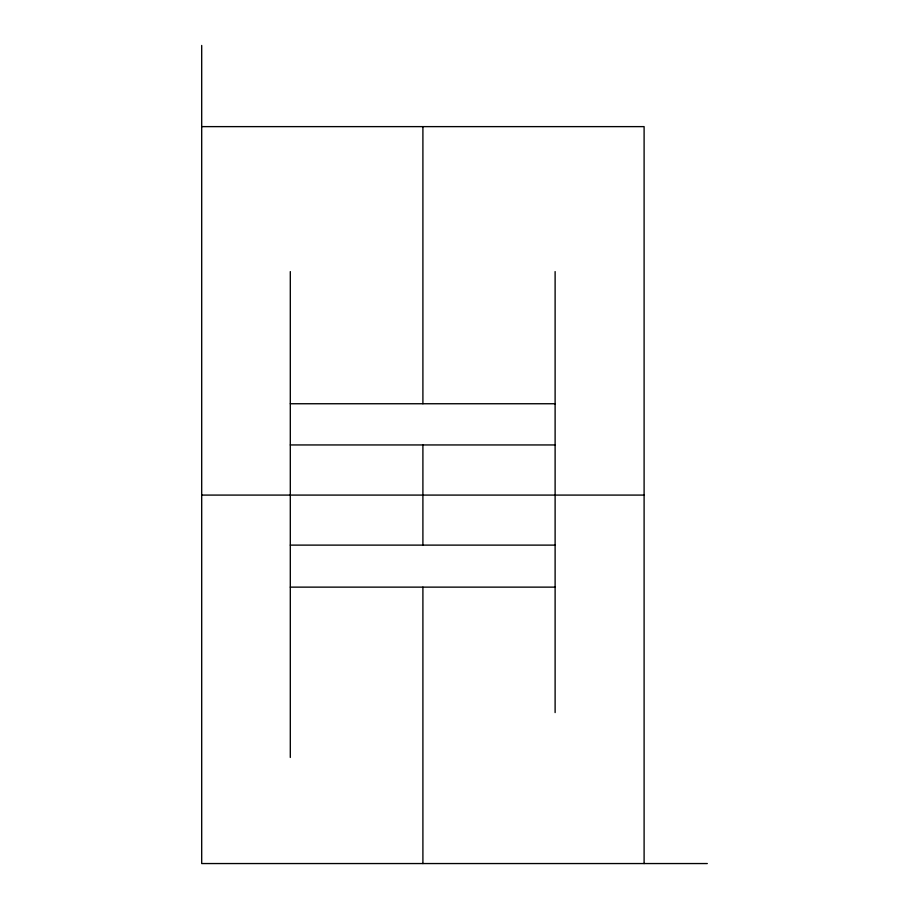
<?xml version="1.0" encoding="UTF-8"?>
<svg xmlns="http://www.w3.org/2000/svg" width="909" height="909" viewBox="0 0 909 909"><rect width="100%" height="100%" fill="white"/><g stroke="black" fill="none" stroke-linecap="round" stroke-linejoin="round"><path stroke-width="1.36" d="M201.696 126.624L644.106 126.624L644.106 863.55M290.301 403.744L555.115 403.744M290.301 444.944L555.115 444.944M201.696 495.087L644.106 495.087M290.301 545.116L555.115 545.116M290.301 587.134L555.115 587.134M707.304 863.55L201.696 863.55L201.696 45.45M555.115 271.598L555.115 712.576M422.901 126.624L422.901 403.744M422.901 444.944L422.901 545.116M422.901 587.134L422.901 863.55M290.301 271.598L290.301 757.458"/></g></svg>
